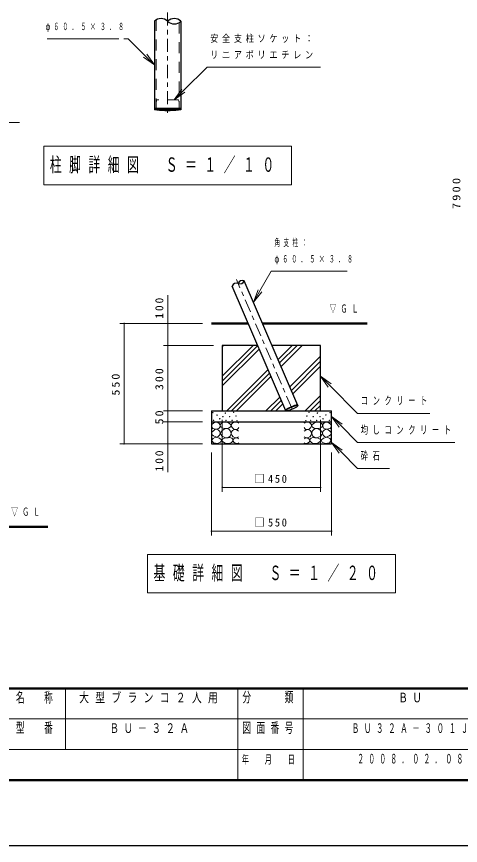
# Model space of a CAD drawing. Units: millimetres on the paper, with parts at other scales. Extents: x 197 to 617, y 140 to 437.
# Drawn here: x 413.5 to 515.2, y 139.9 to 329.6 of the extents above; entities that cross this region are included whole.
import ezdxf

# ---------------------------------------------------------------- set-up
doc = ezdxf.new("R2010")
doc.units = ezdxf.units.MM
doc.linetypes.add('USER1', pattern=[4.5, 2.5, -2])
doc.linetypes.add('USER2', pattern=[6, 3, -1, 1, -1])
for name, color, linetype, lineweight in [('A3図枠', 140, 'Continuous', 50), ('線', 2, 'Continuous', 25), ('補助', 2, 'Continuous', 13)]:
    doc.layers.add(name, color=color, linetype=linetype, lineweight=lineweight)
doc.layers.add('図面プロファイル', color=7, linetype='Continuous')
doc.styles.add('ＭＳ ゴシック', font='')
doc.styles.get('ＭＳ ゴシック').set_extended_font_data('MS Gothic')

# ---------------------------------------------------------------- blocks, each defined once
blk = doc.blocks.new('dimension_origin')
at = {"color": 0, "linetype": 'Continuous', "lineweight": -2}
blk.add_circle((0, 0), 1.25, dxfattribs=at)

msp = doc.modelspace()

# ---------------------------------------------------------------- linework, layer by layer
at = {"layer": 'A3図枠', "color": 7}
for p, q in [((214.181, 175.877), (599.181, 175.877)), ((214.181, 154.877), (599.181, 154.877))]:
    msp.add_line(p, q, dxfattribs=at)
at = {"layer": 'A3図枠', "color": 7, "lineweight": 13}
for p, q in [((424.681, 175.877), (424.681, 161.877)), ((479.181, 175.877), (479.181, 154.877))]:
    msp.add_line(p, q, dxfattribs=at)
at = {"layer": 'A3図枠', "color": 211, "lineweight": 13}
for p, q in [((464.181, 175.877), (464.181, 154.877)), ((411.681, 168.877), (529.181, 168.877)), ((356.681, 161.877), (599.181, 161.877))]:
    msp.add_line(p, q, dxfattribs=at)
at = {"layer": '線', "color": 1, "linetype": 'USER2', "lineweight": 13}
for p, q in [((448.094, 330.578), (448.094, 306.578)), ((476.543, 240.022), (463.847, 269.478)), ((476.543, 240.022), (476.647, 239.781))]:
    msp.add_line(p, q, dxfattribs=at)
at = {"layer": '線', "color": 7}
for p, q in [((445.069, 328.578), (445.069, 308.578)), ((451.119, 328.578), (451.119, 308.578)), ((445.069, 308.578), (451.119, 308.578)), ((475.154, 239.424), (462.854, 267.961)), ((477.932, 240.621), (465.632, 269.159)), ((460.621, 254.377), (460.621, 239.377)), ((468.709, 254.377), (460.621, 254.377)), ((483.121, 254.377), (472.003, 254.377)), ((483.121, 239.377), (483.121, 254.377)), ((458.121, 239.377), (458.121, 231.877)), ((458.121, 239.377), (485.621, 239.377)), ((485.621, 231.877), (485.621, 239.377)), ((458.121, 236.877), (485.621, 236.877)), ((458.121, 231.877), (485.621, 231.877))]:
    msp.add_line(p, q, dxfattribs=at)
at = {"layer": '線', "color": 4, "linetype": 'USER1', "lineweight": 13}
for p, q in [((445.449, 328.87), (445.449, 308.578)), ((450.739, 328.285), (450.739, 308.578)), ((445.632, 310.578), (445.449, 309.947)), ((445.449, 309.947), (445.449, 308.578)), ((450.557, 310.578), (445.632, 310.578)), ((450.557, 310.578), (450.739, 309.947)), ((450.739, 309.947), (450.739, 308.578))]:
    msp.add_line(p, q, dxfattribs=at)
at = {"layer": '線'}
for p, q in [((451.094, 308.578), (445.094, 308.578)), ((445.094, 308.578), (445.094, 308.278)), ((451.094, 308.278), (445.094, 308.278)), ((451.094, 308.578), (451.094, 308.278))]:
    msp.add_line(p, q, dxfattribs=at)
at = {"layer": '線', "color": 7, "lineweight": 13}
for p, q in [((419.694, 299.971), (419.694, 291.171)), ((476.494, 299.971), (419.694, 299.971)), ((476.494, 291.171), (476.494, 299.971)), ((419.694, 291.171), (476.494, 291.171)), ((460.621, 254.075), (460.923, 254.377)), ((460.621, 247.34), (467.658, 254.377)), ((460.621, 246.217), (468.731, 254.327)), ((473.399, 251.138), (476.638, 254.377)), ((473.737, 250.354), (477.761, 254.377)), ((474.076, 249.569), (478.883, 254.377)), ((460.621, 245.095), (469.069, 253.543)), ((476.104, 244.863), (483.121, 251.879)), ((476.442, 244.078), (483.121, 250.757)), ((461.638, 239.377), (471.097, 248.836)), ((476.78, 243.294), (483.121, 249.634)), ((462.761, 239.377), (471.436, 248.052)), ((463.883, 239.377), (471.774, 247.267)), ((479.599, 239.377), (483.121, 242.899)), ((470.618, 239.377), (473.802, 242.561)), ((471.741, 239.377), (474.14, 241.776)), ((472.864, 239.377), (474.479, 240.992)), ((480.721, 239.377), (483.121, 241.776)), ((481.844, 239.377), (483.121, 240.654)), ((443.471, 206.515), (443.471, 197.715)), ((500.271, 206.515), (443.471, 206.515)), ((500.271, 197.715), (500.271, 206.515)), ((443.471, 197.715), (500.271, 197.715))]:
    msp.add_line(p, q, dxfattribs=at)
at = {"layer": '線', "color": 7, "lineweight": 50}
for p, q in [((466.554, 259.377), (458.121, 259.377)), ((493.821, 259.377), (469.848, 259.377)), ((420.681, 212.877), (406.372, 212.877))]:
    msp.add_line(p, q, dxfattribs=at)
at = {"layer": '線', "color": 7}
msp.add_lwpolyline([(196.588, 139.92), (616.697, 139.92), (616.697, 436.915), (196.588, 436.915)], close=True, dxfattribs=at)
at = {"layer": '線', "color": 7, "lineweight": 13}
msp.add_lwpolyline([(373.134, 312.911), (380.667, 305.378), (414.126, 305.378)], dxfattribs=at)
at = {"layer": '線'}
msp.add_lwpolyline([(475.115, 239.514), (475.114, 239.551), (475.136, 239.597), (475.181, 239.652), (475.25, 239.715), (475.339, 239.785), (475.449, 239.86), (475.576, 239.94), (475.72, 240.022), (475.877, 240.106), (476.045, 240.191), (476.22, 240.274), (476.4, 240.354), (476.583, 240.43), (476.764, 240.501), (476.94, 240.565), (477.109, 240.621), (477.268, 240.669), (477.413, 240.707), (477.543, 240.735), (477.655, 240.752), (477.748, 240.758), (477.819, 240.753), (477.868, 240.738), (477.893, 240.711)], dxfattribs=at)
at = {"layer": '線', "color": 7}
for points in [[(475.154, 239.424), (475.153, 239.46), (475.175, 239.506), (475.22, 239.562), (475.289, 239.624), (475.378, 239.694), (475.488, 239.77), (475.615, 239.849), (475.759, 239.932), (475.916, 240.016), (476.084, 240.1), (476.259, 240.183), (476.439, 240.264), (476.622, 240.34), (476.803, 240.41), (476.979, 240.474), (477.148, 240.531), (477.307, 240.578), (477.452, 240.616), (477.582, 240.644), (477.694, 240.661), (477.787, 240.668), (477.858, 240.663), (477.907, 240.647), (477.932, 240.621)], [(477.932, 240.621), (477.934, 240.584), (477.912, 240.538), (477.866, 240.483), (477.798, 240.42), (477.709, 240.35), (477.599, 240.275), (477.471, 240.195), (477.328, 240.113), (477.171, 240.029), (477.003, 239.944), (476.828, 239.861), (476.647, 239.781), (476.465, 239.705), (476.284, 239.634), (476.108, 239.57), (475.939, 239.514), (475.78, 239.467), (475.635, 239.428), (475.505, 239.401), (475.393, 239.383), (475.3, 239.377), (475.229, 239.382), (475.18, 239.397), (475.154, 239.424)]]:
    msp.add_lwpolyline(points, dxfattribs=at)
at = {"layer": '線'}
for centre, radius, start, end in [((446.582, 327.007), 2.18, 46.07099, 133.92901), ((449.607, 327.007), 2.18, 46.07099, 133.92901), ((449.607, 330.148), 2.18, 226.07099, 313.92901), ((448.094, 338.547), 30.369, 265.34909, 274.65091), ((463.859, 267.54), 1.09, 69.38814, 157.24617), ((465.248, 268.139), 1.09, 69.38818, 157.24609), ((464.627, 269.58), 1.09, 249.38811, 337.24616)]:
    msp.add_arc(centre, radius, start, end, dxfattribs=at)
at = {"layer": '補助'}
for p, q in [((420.483, 324.578), (436.879, 324.578)), ((439.069, 324.578), (438.069, 324.578)), ((442.948, 320.699), (439.069, 324.578)), ((445.069, 318.578), (442.948, 320.699)), ((443.301, 321.052), (445.069, 318.578)), ((442.594, 320.345), (445.069, 318.578)), ((451.715, 312.699), (457.119, 318.103)), ((457.119, 318.103), (458.119, 318.103)), ((458.119, 318.103), (483.111, 318.103)), ((451.362, 313.052), (449.594, 310.578)), ((449.594, 310.578), (451.715, 312.699)), ((452.069, 312.345), (449.594, 310.578)), ((469.24, 266.866), (471.844, 271.377)), ((471.844, 271.377), (472.844, 271.377)), ((472.844, 271.377), (489.24, 271.377)), ((448.121, 254.377), (448.121, 265.876)), ((468.807, 267.116), (467.74, 264.268)), ((467.74, 264.268), (469.24, 266.866)), ((469.673, 266.616), (467.74, 264.268)), ((456.121, 259.377), (437.121, 259.377)), ((438.121, 231.877), (438.121, 259.377)), ((456.121, 259.377), (447.121, 259.377)), ((458.621, 254.377), (447.121, 254.377)), ((458.621, 254.377), (447.121, 254.377)), ((448.121, 239.377), (448.121, 254.377)), ((483.121, 247.311), (485.244, 245.191)), ((485.597, 245.545), (483.121, 247.311)), ((484.891, 244.838), (483.121, 247.311)), ((485.244, 245.191), (491.621, 238.827)), ((448.121, 233.877), (448.121, 242.377)), ((456.121, 239.377), (447.121, 239.377)), ((456.121, 239.377), (447.121, 239.377)), ((460.621, 237.377), (460.621, 220.877)), ((483.121, 237.377), (483.121, 220.877)), ((485.621, 238.127), (487.742, 236.006)), ((488.096, 236.359), (485.621, 238.127)), ((487.388, 235.652), (485.621, 238.127)), ((491.621, 238.827), (492.621, 238.827)), ((492.621, 238.827), (508.147, 238.827)), ((456.121, 236.877), (447.121, 236.877)), ((456.121, 236.877), (447.121, 236.877)), ((448.121, 225.377), (448.121, 236.877)), ((487.742, 236.006), (491.621, 232.127)), ((456.121, 231.877), (437.121, 231.877)), ((456.121, 231.877), (447.121, 231.877)), ((485.621, 232.177), (487.742, 230.056)), ((488.096, 230.409), (485.621, 232.177)), ((487.388, 229.702), (485.621, 232.177)), ((491.621, 232.127), (492.621, 232.127)), ((492.621, 232.127), (513.871, 232.127)), ((458.121, 229.877), (458.121, 210.877)), ((485.621, 229.877), (485.621, 210.877)), ((487.742, 230.056), (491.621, 226.177)), ((491.621, 226.177), (492.621, 226.177)), ((492.621, 226.177), (498.906, 226.177)), ((483.121, 221.877), (460.621, 221.877)), ((485.621, 211.877), (458.121, 211.877))]:
    msp.add_line(p, q, dxfattribs=at)
for points in [[(459.243, 236.847), (458.92, 236.72), (458.609, 236.546), (458.317, 236.344), (458.134, 236.071), (458.185, 235.692), (458.435, 235.374), (458.778, 235.244), (459.164, 235.231), (459.545, 235.261), (459.861, 235.389), (460.049, 235.654), (460.114, 235.976), (460.072, 236.236), (459.924, 236.483), (459.616, 236.724)], [(461.214, 236.852), (460.969, 236.821), (460.687, 236.716), (460.289, 236.427), (460.106, 236.081), (460.15, 235.883), (460.336, 235.662), (460.81, 235.424), (461.309, 235.351), (461.676, 235.343), (462.052, 235.419), (462.432, 235.65), (462.62, 235.96), (462.571, 236.192), (462.336, 236.46), (461.803, 236.77)], [(460.579, 233.635), (461.209, 233.292), (461.877, 233.243), (462.391, 233.616), (462.633, 234.203), (462.519, 234.742), (462.174, 235.149), (461.733, 235.32), (461.174, 235.257), (460.486, 234.854), (460.187, 234.311), (460.319, 233.951)], [(483.162, 233.635), (482.533, 233.292), (481.865, 233.243), (481.351, 233.616), (481.108, 234.203), (481.222, 234.742), (481.568, 235.149), (482.009, 235.32), (482.568, 235.257), (483.255, 234.854), (483.554, 234.311), (483.422, 233.951)], [(482.527, 236.852), (482.772, 236.821), (483.054, 236.716), (483.453, 236.427), (483.635, 236.081), (483.592, 235.883), (483.406, 235.662), (482.931, 235.424), (482.432, 235.351), (482.065, 235.343), (481.689, 235.419), (481.309, 235.65), (481.122, 235.96), (481.17, 236.192), (481.405, 236.46), (481.939, 236.77)], [(484.498, 236.847), (484.821, 236.72), (485.132, 236.546), (485.425, 236.344), (485.607, 236.071), (485.557, 235.692), (485.306, 235.374), (484.963, 235.244), (484.577, 235.231), (484.197, 235.261), (483.88, 235.389), (483.693, 235.654), (483.627, 235.976), (483.669, 236.236), (483.817, 236.483), (484.125, 236.724)], [(459.116, 235.199), (458.85, 235.06), (458.578, 234.851), (458.255, 234.51), (458.134, 234.17), (458.316, 233.928), (458.641, 233.71), (458.973, 233.496), (459.306, 233.393), (459.689, 233.516), (460.004, 233.837), (460.159, 234.251), (460.083, 234.677), (459.675, 235.039)], [(459.075, 233.403), (458.509, 233.102), (458.169, 232.661), (458.593, 232.098), (459.515, 231.892), (460.233, 232.197), (460.504, 232.716), (459.965, 233.171)], [(484.666, 233.403), (485.232, 233.102), (485.572, 232.661), (485.148, 232.098), (484.226, 231.892), (483.509, 232.197), (483.237, 232.716), (483.777, 233.171)], [(484.625, 235.199), (484.891, 235.06), (485.164, 234.851), (485.486, 234.51), (485.607, 234.17), (485.426, 233.928), (485.1, 233.71), (484.768, 233.496), (484.435, 233.393), (484.053, 233.516), (483.738, 233.837), (483.583, 234.251), (483.659, 234.677), (484.067, 235.039)], [(461.931, 233.196), (461.554, 233.227), (461.147, 233.155), (460.7, 232.952), (460.485, 232.682), (460.619, 232.448), (460.917, 232.222), (461.241, 232.03), (461.606, 231.912), (462.199, 231.923), (462.714, 232.128), (462.95, 232.368), (463.052, 232.655), (462.999, 232.912), (462.796, 233.141), (462.376, 233.268)], [(481.811, 233.196), (482.188, 233.227), (482.595, 233.155), (483.041, 232.952), (483.257, 232.682), (483.123, 232.448), (482.824, 232.222), (482.5, 232.03), (482.135, 231.912), (481.543, 231.923), (481.027, 232.128), (480.792, 232.368), (480.689, 232.655), (480.742, 232.912), (480.946, 233.141), (481.366, 233.268)]]:
    msp.add_lwpolyline(points, close=True, dxfattribs=at)
for points in [[(464.371, 236.542), (463.949, 236.785), (463.515, 236.859), (463.234, 236.774), (462.977, 236.589), (462.753, 236.324), (462.66, 235.987), (462.843, 235.549), (463.246, 235.227), (463.661, 235.108), (464.022, 235.164), (464.225, 235.332), (464.371, 235.56)], [(479.371, 236.542), (479.792, 236.785), (480.226, 236.859), (480.507, 236.774), (480.765, 236.589), (480.988, 236.324), (481.082, 235.987), (480.898, 235.549), (480.496, 235.227), (480.081, 235.108), (479.719, 235.164), (479.517, 235.332), (479.371, 235.56)], [(464.355, 234.736), (463.998, 235.009), (463.594, 235.132), (463.259, 235.071), (462.961, 234.878), (462.741, 234.589), (462.66, 234.229), (462.793, 233.798), (463.103, 233.453), (463.485, 233.259), (463.864, 233.215), (464.121, 233.287), (464.355, 233.421)], [(479.387, 234.736), (479.744, 235.009), (480.147, 235.132), (480.482, 235.071), (480.781, 234.878), (481, 234.589), (481.082, 234.229), (480.948, 233.798), (480.638, 233.453), (480.256, 233.259), (479.878, 233.215), (479.62, 233.287), (479.387, 233.421)], [(464.371, 233.009), (464.07, 233.175), (463.705, 233.215), (463.27, 232.998), (463.056, 232.66), (463.086, 232.477), (463.23, 232.264), (463.588, 231.991), (463.959, 231.9), (464.174, 231.953), (464.371, 232.058)], [(479.371, 233.009), (479.672, 233.175), (480.036, 233.215), (480.472, 232.998), (480.686, 232.66), (480.655, 232.477), (480.511, 232.264), (480.153, 231.991), (479.783, 231.9), (479.568, 231.953), (479.371, 232.058)]]:
    msp.add_lwpolyline(points, dxfattribs=at)
for centre in [(463.242, 239.081), (480.5, 239.081), (458.451, 238.986), (458.609, 237.243), (459.402, 238.415), (460.051, 237.576), (460.748, 238.051), (461.318, 238.875), (461.493, 237.196), (462.296, 238.054), (462.877, 237.203), (463.742, 238.23), (463.985, 237.176), (479.757, 237.176), (480, 238.23), (480.865, 237.203), (481.446, 238.054), (482.249, 237.196), (482.423, 238.875), (482.993, 238.051), (483.69, 237.576), (484.34, 238.415), (485.132, 237.243), (485.29, 238.986)]:
    msp.add_circle(centre, 0.05, dxfattribs=at)

# ---------------------------------------------------------------- block references
at = {"layer": '補助', "xscale": 0.0667, "yscale": 0.0667}
for p, rotation in [((438.121, 259.377), 270), ((448.121, 259.377), 270), ((448.121, 254.377), 90), ((448.121, 254.377), 270), ((448.121, 239.377), 90), ((448.121, 239.377), 90), ((448.121, 236.877), 270), ((448.121, 236.877), 270), ((438.121, 231.877), 90), ((448.121, 231.877), 90), ((483.121, 221.877), 180), ((485.621, 211.877), 180)]:
    msp.add_blockref('dimension_origin', p, dxfattribs=dict(at, rotation=rotation))
for p in [(460.621, 221.877), (458.121, 211.877)]:
    msp.add_blockref('dimension_origin', p, dxfattribs=at)

# ---------------------------------------------------------------- texts
at = {"layer": 'A3図枠', "color": 4, "attachment_point": 2, "style": 'ＭＳ ゴシック'}
for s, insert, char_height in [('\\T1.64;\\W0.6;名\u3000称', (418.181, 174.98), 2.346), ('\\T1.64;\\W0.6;分\u3000\u3000類', (471.681, 175.044), 2.346), ('\\T1.64;\\W0.6;型\u3000番', (418.181, 168.044), 2.346), ('\\T1.64;\\W0.6;図面番号', (471.681, 168.044), 2.346), ('\\T1.64;\\W0.6;年\u3000月\u3000日', (471.681, 160.544), 1.906)]:
    msp.add_mtext(s, dxfattribs=dict(at, insert=insert, char_height=char_height))
at = {"layer": '図面プロファイル', "char_height": 2.199, "attachment_point": 2, "style": 'ＭＳ ゴシック'}
for s, insert in [('\\T1.64;\\W0.75;大型ブランコ２人用', (444.431, 174.877)), ('\\T1.49;\\W0.7;ＢＵ', (504.181, 174.877)), ('\\T1.49;\\W0.7;ＢＵ－３２Ａ', (444.431, 167.877)), ('\\T1.64;\\W0.55;ＢＵ３２Ａ－３０１Ｊ', (504.181, 167.877)), ('\\T1.64;\\W0.5;２００８．０２．０８', (504.181, 160.877))]:
    msp.add_mtext(s, dxfattribs=dict(at, insert=insert))
at = {"layer": '線', "color": 7, "char_height": 3.299, "attachment_point": 4, "style": 'ＭＳ ゴシック'}
for s, insert in [('\\T1.64;\\W0.6;柱脚詳細図\u3000Ｓ＝１／１０', (421.094, 295.571)), ('\\T1.64;\\W0.6;基礎詳細図\u3000Ｓ＝１／２０', (444.871, 202.115))]:
    msp.add_mtext(s, dxfattribs=dict(at, insert=insert))
at = {"layer": '補助', "style": 'ＭＳ ゴシック'}
for s, insert, char_height, attachment_point in [('\\T1.63;\\W0.55;φ６０．５×３．８', (420.108, 328.203), 1.65, 1), ('\\T1.47;\\W0.8;安全支柱ソケット：', (457.844, 325.478), 1.65, 1), ('\\T1.47;\\W0.8;リニアポリエチレン', (457.844, 321.728), 1.65, 1), ('\\T1.63;\\W0.55;角支柱：', (472.569, 278.752), 1.65, 1), ('\\T1.63;\\W0.55;φ６０．５×３．８', (472.569, 275.002), 1.65, 1), ('\\T1.64;\\W0.6;▽ＧＬ', (485.204, 263.71), 1.833, 1), ('\\T1.63;\\W0.65;コンクリート', (492.346, 242.66), 1.833, 1), ('\\T1.63;\\W0.65;均しコンクリート', (492.346, 235.96), 1.833, 1), ('\\T1.63;\\W0.65;砕石', (492.346, 230.01), 1.833, 1), ('\\T1.33;\\W0.95;□450', (471.871, 222.877), 1.833, 8), ('\\T1.64;\\W0.6;▽ＧＬ', (412.264, 217.21), 1.833, 1), ('\\T1.33;\\W0.95;□550', (471.871, 212.877), 1.833, 8)]:
    msp.add_mtext(s, dxfattribs=dict(at, insert=insert, char_height=char_height, attachment_point=attachment_point))
at = {"layer": '補助', "char_height": 1.833, "attachment_point": 8, "rotation": 90, "style": 'ＭＳ ゴシック'}
for s, insert in [('\\T1.33;\\W1.15;7900', (515.202, 289.377)), ('\\T1.33;\\W1.05;100', (447.121, 263.105)), ('\\T1.33;\\W1.1;300', (447.121, 246.877)), ('\\T1.33;\\W1.1;550', (437.121, 245.627)), ('\\T1.34;\\W1.1;50', (447.121, 238.127)), ('\\T1.33;\\W1.05;100', (447.121, 228.148))]:
    msp.add_mtext(s, dxfattribs=dict(at, insert=insert))

doc.saveas('drawing.dxf')
